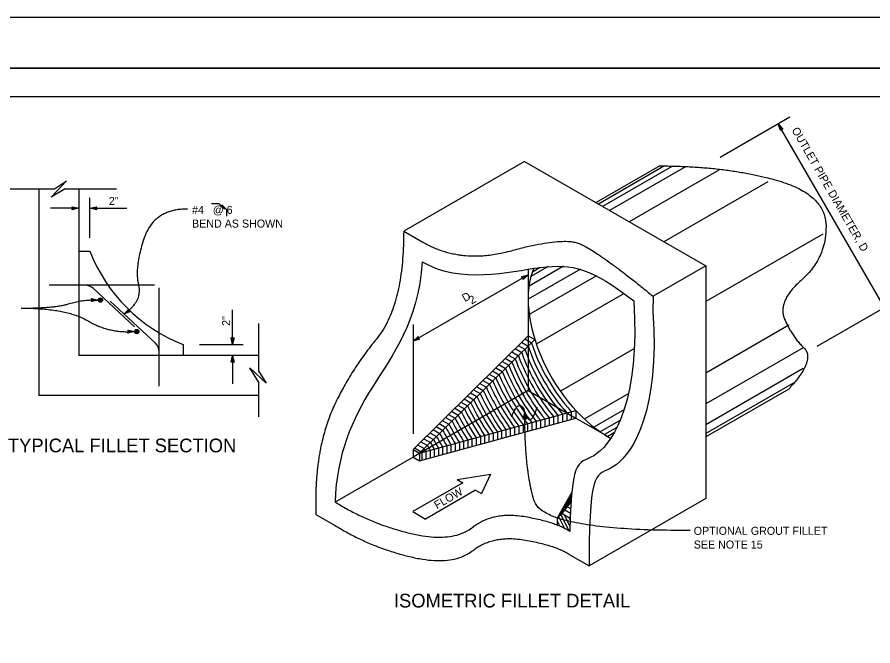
# Model space of a CAD drawing. Extents: x -894 to 866, y -476 to 714.
# Drawn here: x -304 to 445, y 163 to 714 of the extents above; entities that cross this region are included whole.
import ezdxf

# ---------------------------------------------------------------- set-up
doc = ezdxf.new("R2010")
doc.units = 0
for name, color, linetype in [('10 Sheet Format', 7, 'Continuous'), ('12 Coord Grid', 7, 'Continuous'), ('13 Ramp Align', 7, 'Continuous'), ('14 Ramp Anno', 7, 'Continuous'), ('41 ContourGrade', 7, 'Continuous'), ('57 Undefined', 7, 'Continuous')]:
    doc.layers.add(name, color=color, linetype=linetype)

msp = doc.modelspace()

# ---------------------------------------------------------------- linework, layer by layer
at = {"layer": '10 Sheet Format'}
for p, q in [((-863.43, 668.96), (836.58, 668.96)), ((-813.45, 643.96), (811.55, 643.96))]:
    msp.add_line(p, q, dxfattribs=at)
for points in [[(-894.04, 713.56), (865.96, 713.56), (865.96, -476.44), (-894.04, -476.44)], [(-863.43, -431.04), (836.58, -431.04), (836.58, 668.96), (-863.43, 668.96)]]:
    msp.add_lwpolyline(points, close=True, dxfattribs=at)
at = {"layer": '12 Coord Grid'}
for p, q in [((371.95, 625.88), (311.11, 590.75)), ((454.67, 459.34), (361.87, 620.06)), ((-274.07, 556), (-260.85, 570.17)), ((-271.38, 563.34), (-260.85, 570.17)), ((-312.93, 563.34), (-271.38, 563.34)), ((-261.95, 563.34), (-274.07, 556)), ((-261.95, 563.34), (-217.05, 563.34)), ((-240.31, 520.24), (-240.31, 555.34)), ((-249.99, 546.26), (-274.88, 546.26)), ((-240.31, 546.26), (-208.02, 546.26)), ((143.06, 488.09), (42.33, 429.93)), ((466.64, 466.25), (395.44, 425.14)), ((-115.47, 427.02), (-115.47, 457.42)), ((-92.96, 445.33), (-92.96, 403.78)), ((42.33, 444.4), (42.33, 348.89)), ((-144.38, 427.02), (-106.34, 427.02)), ((-115.47, 417.34), (-115.47, 392.45)), ((-100.3, 406.47), (-86.13, 393.25)), ((-92.96, 394.35), (-100.3, 406.47)), ((-92.96, 403.78), (-86.13, 393.25)), ((-92.96, 394.35), (-92.96, 363.54)), ((80.87, 308.86), (85.87, 305.98)), ((85.87, 305.98), (42.05, 280.68)), ((97.14, 299.47), (53.32, 274.17)), ((97.14, 299.47), (102.14, 296.58)), ((42.05, 280.68), (53.32, 274.17))]:
    msp.add_line(p, q, dxfattribs=at)
for points in [[(363.68, 614.28), (361.87, 620.06), (365.96, 615.6), (365.55, 615.61), (362.56, 618.87), (363.88, 614.64), (364.08, 615), (363.23, 617.7), (365.14, 615.61), (364.74, 615.62), (363.91, 616.52), (364.28, 615.35), (364.43, 615.63), (365.96, 615.6), (364.43, 615.63)], [(-255.9, 547.58), (-249.99, 546.26), (-255.9, 544.95), (-255.69, 545.3), (-251.36, 546.26), (-255.69, 547.23), (-255.48, 546.88), (-252.71, 546.26), (-255.48, 545.65), (-255.27, 546), (-254.07, 546.26), (-255.27, 546.53), (-255.11, 546.26), (-255.9, 544.95), (-255.11, 546.26)], [(-234.4, 544.94), (-240.31, 546.26), (-234.4, 547.57), (-234.61, 547.22), (-238.94, 546.26), (-234.61, 545.29), (-234.82, 545.64), (-237.59, 546.26), (-234.82, 546.87), (-235.03, 546.52), (-236.23, 546.26), (-235.03, 545.99), (-235.19, 546.26), (-234.4, 547.57), (-235.19, 546.26)], [(137.28, 486.28), (143.06, 488.09), (138.6, 484), (138.61, 484.41), (141.87, 487.4), (137.64, 486.08), (137.99, 485.88), (140.7, 486.73), (138.61, 484.81), (138.62, 485.22), (139.52, 486.05), (138.35, 485.68), (138.63, 485.53), (138.6, 484), (138.63, 485.53)], [(-238.91, 467.2), (-233, 465.88), (-238.91, 464.57), (-238.7, 464.92), (-234.37, 465.88), (-238.7, 466.85), (-238.49, 466.5), (-235.72, 465.88), (-238.49, 465.27), (-238.28, 465.62), (-237.08, 465.88), (-238.28, 466.15), (-238.12, 465.88), (-238.91, 464.57), (-238.12, 465.88)], [(-204.88, 455.81), (-210.53, 453.65), (-206.33, 458), (-206.31, 457.59), (-209.39, 454.41), (-205.24, 455.99), (-205.61, 456.16), (-208.26, 455.15), (-206.29, 457.19), (-206.28, 456.78), (-207.13, 455.9), (-205.98, 456.34), (-206.26, 456.47), (-206.33, 458), (-206.26, 456.47)], [(-207.04, 439.61), (-201.14, 438.3), (-207.04, 436.99), (-206.83, 437.34), (-202.51, 438.29), (-206.83, 439.27), (-206.63, 438.92), (-203.86, 438.3), (-206.62, 437.68), (-206.41, 438.03), (-205.22, 438.3), (-206.42, 438.57), (-206.26, 438.3), (-207.04, 436.99), (-206.26, 438.3)], [(-114.15, 432.93), (-115.47, 427.02), (-116.78, 432.93), (-116.43, 432.72), (-115.47, 428.39), (-114.5, 432.72), (-114.85, 432.51), (-115.47, 429.74), (-116.08, 432.51), (-115.73, 432.3), (-115.46, 431.1), (-115.2, 432.3), (-115.47, 432.14), (-116.78, 432.93), (-115.47, 432.14)], [(48.11, 431.74), (42.33, 429.93), (46.79, 434.02), (46.79, 433.61), (43.52, 430.62), (47.75, 431.94), (47.4, 432.14), (44.69, 431.29), (46.78, 433.2), (46.77, 432.8), (45.87, 431.97), (47.04, 432.34), (46.77, 432.49), (46.79, 434.02), (46.77, 432.49)], [(-116.79, 411.43), (-115.47, 417.34), (-114.16, 411.43), (-114.51, 411.64), (-115.46, 415.97), (-116.44, 411.64), (-116.09, 411.85), (-115.47, 414.62), (-114.86, 411.85), (-115.2, 412.06), (-115.47, 413.26), (-115.74, 412.06), (-115.47, 412.22), (-114.16, 411.43), (-115.47, 412.22)], [(138.75, 361.67), (140.07, 367.58), (141.38, 361.67), (141.03, 361.88), (140.07, 366.21), (139.1, 361.88), (139.45, 362.09), (140.07, 364.86), (140.68, 362.09), (140.33, 362.3), (140.06, 363.5), (139.8, 362.3), (140.07, 362.46), (141.38, 361.67), (140.07, 362.46)]]:
    msp.add_lwpolyline(points, close=True, dxfattribs=at)
msp.add_lwpolyline([(80.87, 308.86), (110.1, 313.46), (102.14, 296.58)], dxfattribs=at)
for points in [[(-154.99, 545.55), (-184.28, 545.55), (-201.41, 494.94), (-194.34, 464.37), (-210.53, 453.65)], [(-300.56, 458.8), (-270.7, 458.8), (-245.84, 466.68), (-233, 465.88)], [(-300.56, 458.8), (-260.81, 458.8), (-223.66, 436.75), (-201.14, 438.3)], [(128.46, 363.63), (135.82, 381.61), (144.72, 353.19), (151.06, 372.19)], [(284.65, 264.09), (156.81, 264.09), (140.07, 315.83), (140.07, 367.58)]]:
    msp.add_open_spline(points, degree=2, dxfattribs=at)
at = {"layer": '13 Ramp Align'}
for p, q in [((-244.28, 478.82), (-276.02, 478.82)), ((-183.85, 478.82), (-244.28, 478.82)), ((-237.47, 476.14), (-201.31, 442.52)), ((-179.76, 420.69), (-179.76, 476.53)), ((-222.49, 464.77), (-182.95, 428.01)), ((-179.76, 390.4), (-179.76, 420.69))]:
    msp.add_line(p, q, dxfattribs=at)
for points in [[(-133.82, 550.35), (-127.55, 550.35), (-122.7, 545.5)], [(-120.41, 539.32), (-120.41, 544.79), (-124.79, 549.16)]]:
    msp.add_lwpolyline(points, dxfattribs=at)
for centre, radius in [((-231.13, 465.88), 1.88), ((-231.13, 465.88), 1.78), ((-231.13, 465.88), 1.69), ((-231.13, 465.88), 1.59), ((-231.13, 465.88), 1.5), ((-231.13, 465.88), 1.41), ((-231.13, 465.88), 1.31), ((-231.13, 465.88), 1.22), ((-231.13, 465.88), 1.13), ((-231.13, 465.88), 1.03), ((-231.13, 465.88), 0.938), ((-231.13, 465.88), 0.844), ((-231.13, 465.88), 0.75), ((-231.13, 465.88), 0.656), ((-231.13, 465.88), 0.563), ((-231.13, 465.88), 0.469), ((-231.13, 465.88), 0.375), ((-199.26, 438.3), 1.88), ((-199.26, 438.3), 1.78), ((-199.26, 438.3), 1.69), ((-199.26, 438.3), 1.59), ((-199.26, 438.3), 1.5), ((-199.26, 438.3), 1.41), ((-199.26, 438.3), 1.31), ((-199.26, 438.3), 1.22), ((-199.26, 438.3), 1.13), ((-199.26, 438.3), 1.03), ((-199.26, 438.3), 0.938), ((-199.26, 438.3), 0.844), ((-199.26, 438.3), 0.75), ((-199.26, 438.3), 0.656), ((-199.26, 438.3), 0.563), ((-199.26, 438.3), 0.469), ((-199.26, 438.3), 0.375)]:
    msp.add_circle(centre, radius, dxfattribs=at)
for centre, start, end in [((-244.28, 468.82), 47.08358, 90), ((-189.76, 420.69), 0, 47.08358)]:
    msp.add_arc(centre, 10, start, end, dxfattribs=at)
at = {"layer": '41 ContourGrade'}
for p, q in [((139.91, 587.28), (34.17, 526.23)), ((139.91, 587.28), (298.47, 495.74)), ((258.2, 583.3), (202.51, 551.14)), ((262.35, 583.27), (204.6, 549.93)), ((269.29, 583.14), (208.19, 547.86)), ((280.56, 582.64), (214.25, 544.36)), ((309.76, 579.65), (231.44, 534.43)), ((352.76, 569.45), (261.77, 516.92)), ((-284.99, 563.34), (-284.99, 382.34)), ((-249.99, 563.34), (-249.99, 417.34)), ((34.17, 526.23), (51, 516.52)), ((400.73, 523.51), (298.47, 464.48)), ((-249.99, 508.68), (-240.31, 508.68)), ((173.91, 495.53), (143.82, 478.15)), ((160.48, 495.13), (145.51, 486.48)), ((153.64, 494.35), (146.72, 490.36)), ((298.47, 495.74), (252.4, 469.14)), ((298.47, 495.74), (298.47, 292.11)), ((188.79, 492.97), (143.06, 466.56)), ((143.06, 492.85), (143.06, 466.56)), ((202.83, 487.1), (143.99, 453.12)), ((143.06, 466.56), (143.06, 434.67)), ((226.97, 471.52), (150.21, 427.2)), ((252.4, 469.14), (252.19, 455.48)), ((370.98, 443.78), (298.47, 401.92)), ((143.06, 434.67), (42.33, 335.13)), ((143.06, 434.67), (148.86, 431.32)), ((143.06, 434.67), (143.06, 386.58)), ((-158.65, 427.02), (-158.65, 417.34)), ((148.86, 431.32), (48.14, 331.78)), ((137.3, 428.98), (143.11, 425.63)), ((140.18, 431.82), (145.98, 428.47)), ((128.74, 420.52), (134.54, 417.17)), ((131.58, 423.33), (137.39, 419.98)), ((134.44, 426.15), (140.24, 422.8)), ((236.05, 423.43), (171.23, 386.01)), ((383.64, 424.07), (298.47, 374.9)), ((-92.96, 417.34), (-249.99, 417.34)), ((120.26, 412.14), (126.06, 408.79)), ((123.08, 414.92), (128.88, 411.57)), ((125.9, 417.72), (131.71, 414.37)), ((114.65, 406.59), (120.45, 403.24)), ((117.45, 409.36), (123.25, 406.01)), ((383.58, 405.84), (298.47, 356.7)), ((106.29, 398.33), (112.09, 394.98)), ((109.06, 401.08), (114.87, 397.73)), ((111.85, 403.83), (117.66, 400.48)), ((97.98, 390.13), (103.79, 386.78)), ((100.75, 392.86), (106.55, 389.5)), ((103.51, 395.59), (109.32, 392.24)), ((376, 393.74), (298.47, 348.98)), ((-92.96, 382.34), (-284.99, 382.34)), ((143.06, 386.58), (42.33, 328.42)), ((89.74, 381.98), (95.54, 378.62)), ((92.48, 384.69), (98.29, 381.34)), ((95.23, 387.4), (101.03, 384.05)), ((143.06, 386.58), (184.71, 362.53)), ((231.16, 384.22), (192.19, 361.72)), ((370.99, 387.93), (298.47, 346.06)), ((84.26, 376.57), (90.07, 373.22)), ((87, 379.27), (92.8, 375.92)), ((48.14, 331.78), (184.71, 369.23)), ((76.09, 368.49), (81.89, 365.14)), ((78.81, 371.18), (84.61, 367.83)), ((81.53, 373.87), (87.34, 370.52)), ((176.9, 367.09), (176.9, 360.39)), ((180.8, 368.16), (180.8, 361.46)), ((184.71, 369.23), (184.71, 362.53)), ((227.36, 370.17), (200.47, 354.65)), ((48.14, 325.07), (184.71, 362.53)), ((67.95, 360.44), (73.75, 357.09)), ((70.66, 363.12), (76.46, 359.77)), ((73.37, 365.8), (79.18, 362.45)), ((149.98, 359.71), (149.98, 353.01)), ((153.79, 360.75), (153.79, 354.05)), ((157.62, 361.8), (157.62, 355.1)), ((161.45, 362.85), (161.45, 356.15)), ((165.29, 363.91), (165.29, 357.21)), ((169.15, 364.97), (169.15, 358.26)), ((173.02, 366.03), (173.02, 359.33)), ((184.71, 362.53), (212.33, 346.59)), ((223.87, 360.7), (206.17, 350.48)), ((59.84, 352.43), (65.65, 349.08)), ((62.54, 355.1), (68.35, 351.75)), ((65.24, 357.77), (71.05, 354.42)), ((123.59, 352.47), (123.59, 345.77)), ((127.34, 353.5), (127.34, 346.8)), ((131.09, 354.53), (131.09, 347.82)), ((134.85, 355.56), (134.85, 348.86)), ((138.62, 356.59), (138.62, 349.89)), ((142.4, 357.63), (142.4, 350.93)), ((146.19, 358.67), (146.19, 351.97)), ((221.09, 354.58), (209.84, 348.08)), ((51.76, 344.45), (57.57, 341.1)), ((54.45, 347.11), (60.26, 343.75)), ((57.15, 349.77), (62.95, 346.42)), ((97.6, 345.34), (97.6, 338.64)), ((101.29, 346.35), (101.29, 339.65)), ((104.99, 347.37), (104.99, 340.67)), ((108.7, 348.39), (108.7, 341.68)), ((112.41, 349.4), (112.41, 342.7)), ((116.13, 350.43), (116.13, 343.72)), ((119.86, 351.45), (119.86, 344.74)), ((218.58, 349.84), (212.64, 346.41)), ((46.39, 339.14), (52.2, 335.79)), ((49.08, 341.79), (54.88, 338.44)), ((68.22, 337.29), (68.22, 330.58)), ((71.88, 338.29), (71.88, 331.58)), ((75.54, 339.29), (75.54, 332.59)), ((79.2, 340.3), (79.2, 333.59)), ((82.87, 341.3), (82.87, 334.6)), ((86.54, 342.31), (86.54, 335.61)), ((90.22, 343.32), (90.22, 336.62)), ((93.91, 344.33), (93.91, 337.63)), ((42.33, 335.13), (42.33, 328.42)), ((42.33, 335.13), (48.14, 331.78)), ((43.71, 336.49), (49.51, 333.14)), ((48.14, 331.78), (48.14, 325.07)), ((50, 332.29), (50, 325.59)), ((53.64, 333.29), (53.64, 326.58)), ((57.28, 334.28), (57.28, 327.58)), ((60.92, 335.28), (60.92, 328.58)), ((64.57, 336.28), (64.57, 329.58)), ((42.33, 328.42), (-25.81, 289.08)), ((42.33, 328.42), (48.14, 325.07)), ((-42.63, 298.8), (-42.63, 278.26)), ((168.74, 275.29), (181.21, 297.37)), ((298.47, 292.11), (196.38, 233.17)), ((172.89, 279.04), (180.56, 289.24)), ((177.37, 285.01), (180.22, 283.37)), ((179.85, 288.3), (180.47, 287.94)), ((-42.63, 278.26), (-25.81, 268.55)), ((168.74, 275.29), (172.89, 279.04)), ((178.83, 263.92), (171.77, 278.03)), ((172.89, 279.04), (179.87, 275.01)), ((179.66, 268.08), (174.71, 277.98)), ((175.22, 282.12), (180.03, 279.34)), ((168.74, 268.65), (168.74, 275.29)), ((171.06, 267.79), (168.74, 272.43)), ((174.78, 266.18), (169.76, 276.21)), ((179.83, 273.58), (178.81, 275.62)), ((196.38, 253.71), (196.38, 233.17)), ((179.55, 242.89), (196.38, 233.17))]:
    msp.add_line(p, q, dxfattribs=at)
msp.add_arc((-106.9, 560.43), 143.09, 201.19974, 248.80026, dxfattribs=at)
for centre, major_axis, ratio, start_param, end_param in [((212.5, 426.67), (49.11, -85.05), 0.57735, 3.548293, 5.540799), ((212.5, 426.67), (50.93, -88.21), 0.592475, 4.363501, 5.061277), ((212.5, 426.67), (56.4, -97.68), 0.631984, 4.426925, 4.997853), ((212.5, 426.67), (54.57, -94.52), 0.619694, 4.407367, 5.01741), ((212.5, 426.67), (52.75, -91.37), 0.606554, 4.38629, 5.038487), ((212.5, 426.67), (60.04, -103.99), 0.654325, 4.462113, 4.962665), ((212.5, 426.67), (58.22, -100.84), 0.643504, 4.445127, 4.979651), ((212.5, 426.67), (65.51, -113.46), 0.683176, 4.506912, 4.917866), ((212.5, 426.67), (63.69, -110.31), 0.674109, 4.492907, 4.931871), ((212.5, 426.67), (61.86, -107.15), 0.664509, 4.478005, 4.946773), ((212.5, 426.67), (70.98, -122.93), 0.707582, 4.544298, 4.88048), ((212.5, 426.67), (69.15, -119.78), 0.699875, 4.532541, 4.892237), ((212.5, 426.67), (67.33, -116.62), 0.691752, 4.520099, 4.904679), ((212.5, 426.67), (76.44, -132.4), 0.728496, 4.575998, 4.84878), ((212.5, 426.67), (74.62, -129.25), 0.721865, 4.56598, 4.858798), ((212.5, 426.67), (72.8, -126.09), 0.714902, 4.555428, 4.86935), ((212.5, 426.67), (80.09, -138.72), 0.740853, 4.594591, 4.830187), ((212.5, 426.67), (78.27, -135.56), 0.734819, 4.585523, 4.839255), ((212.5, 426.67), (85.56, -148.19), 0.757414, 4.619361, 4.805417), ((212.5, 426.67), (83.73, -145.03), 0.752134, 4.611482, 4.813296), ((212.5, 426.67), (81.91, -141.87), 0.746619, 4.603234, 4.821544), ((212.5, 426.67), (91.02, -157.66), 0.771985, 4.641022, 4.783756), ((212.5, 426.67), (89.2, -154.5), 0.767327, 4.63411, 4.790668), ((212.5, 426.67), (87.38, -151.34), 0.762474, 4.626896, 4.797882), ((212.5, 426.67), (96.49, -167.13), 0.784905, 4.660129, 4.764649), ((212.5, 426.67), (94.67, -163.97), 0.780764, 4.654015, 4.770763), ((212.5, 426.67), (92.85, -160.81), 0.776461, 4.647651, 4.777127), ((212.5, 426.67), (100.14, -173.44), 0.792735, 4.671666, 4.753112), ((212.5, 426.67), (98.31, -170.28), 0.788893, 4.666008, 4.75877), ((212.5, 426.67), (105.6, -182.91), 0.803466, 4.687426, 4.737352), ((212.5, 426.67), (103.78, -179.75), 0.800014, 4.682363, 4.742415), ((212.5, 426.67), (101.96, -176.6), 0.79644, 4.677113, 4.747665), ((212.5, 426.67), (111.07, -192.38), 0.81314, 4.701586, 4.723192), ((212.5, 426.67), (109.25, -189.22), 0.810023, 4.697029, 4.727749), ((212.5, 426.67), (107.43, -186.07), 0.8068, 4.692311, 4.732467), ((212.5, 426.67), (114.72, -198.69), 0.819077, 4.710255, 4.714523), ((212.5, 426.67), (112.89, -195.54), 0.816157, 4.705993, 4.718785), ((8.16, 482.57), (129.3, -223.95), 0.839479, 0.225809, 0.255818), ((10.05, 485.92), (129.3, -223.95), 0.839479, 0.225723, 0.243857), ((11.9, 489.19), (129.3, -223.95), 0.839479, 0.22564, 0.232379), ((1.68, 471.15), (129.3, -223.95), 0.839479, 0.2261, 0.288466), ((4.05, 475.33), (129.3, -223.95), 0.839479, 0.225994, 0.282501), ((6.08, 478.91), (129.3, -223.95), 0.839479, 0.225902, 0.269157)]:
    msp.add_ellipse(centre, major_axis=major_axis, ratio=ratio, start_param=start_param, end_param=end_param, dxfattribs=at)
for points, degree in [([(258.2, 583.3), (314.9, 583.3), (403.63, 558.86), (403.63, 502.16), (360.94, 464.84), (373.57, 434.23), (394.94, 413.83), (370.99, 387.93)], 2), ([(34.17, 526.23), (34.17, 460.99), (-13.12, 403.09), (-41.25, 341.32), (-42.63, 298.8)], 2), ([(51, 516.52), (84.63, 497.08), (171.9, 521.1), (202.23, 510.08), (252.4, 469.14)], 2), ([(50.41, 499.33), (46.67, 445.92), (2.41, 390.52), (-24.42, 331.61), (-25.81, 289.08)], 3), ([(50.41, 499.33), (84.63, 479.58), (166.52, 502.12), (198.28, 493.8), (235.36, 465.2)], 3), ([(235.36, 465.2), (241.37, 379.41), (195.17, 305.94), (180.99, 334.5), (179.55, 263.42)], 3), ([(252.19, 455.48), (258.2, 369.7), (212, 296.23), (197.82, 324.78), (196.38, 253.71)], 3), ([(-25.81, 289.08), (5.39, 269.77), (76.77, 253.09), (112.61, 281.21), (168.17, 271.46), (179.55, 263.42)], 2), ([(-25.81, 268.55), (5.39, 249.23), (76.77, 232.55), (112.61, 260.68), (168.17, 250.92), (179.55, 242.89)], 2)]:
    msp.add_open_spline(points, degree=degree, dxfattribs=at)

# ---------------------------------------------------------------- texts
at = {"layer": '14 Ramp Anno'}
for s, p in [('#4   @ 6', (-150.99, 541.32)), ('BEND AS SHOWN', (-150.99, 529.32)), ('OPTIONAL GROUT FILLET', (287.88, 260.37)), ('SEE NOTE 15', (287.88, 248.37))]:
    msp.add_text(s, height=7, dxfattribs=at).set_placement(p)
at = {"layer": '57 Undefined'}
for s, rotation, p in [('OUTLET PIPE DIAMETER, D', 300, (373.25, 614.69)), ('D', 30, (87.7, 463.95)), ('2', 30, (93.64, 461.97)), ('2"', 90, (-117.64, 443.29)), ('FLOW', 30, (63.29, 282.66))]:
    msp.add_text(s, height=7, rotation=rotation, dxfattribs=at).set_placement(p)
for s, height, p in [('2"', 7, (-223.74, 549.15)), ('TYPICAL FILLET SECTION', 12, (-312, 332.59)), ('ISOMETRIC FILLET DETAIL', 12, (25.65, 196.76))]:
    msp.add_text(s, height=height, dxfattribs=at).set_placement(p)

doc.saveas('drawing.dxf')
